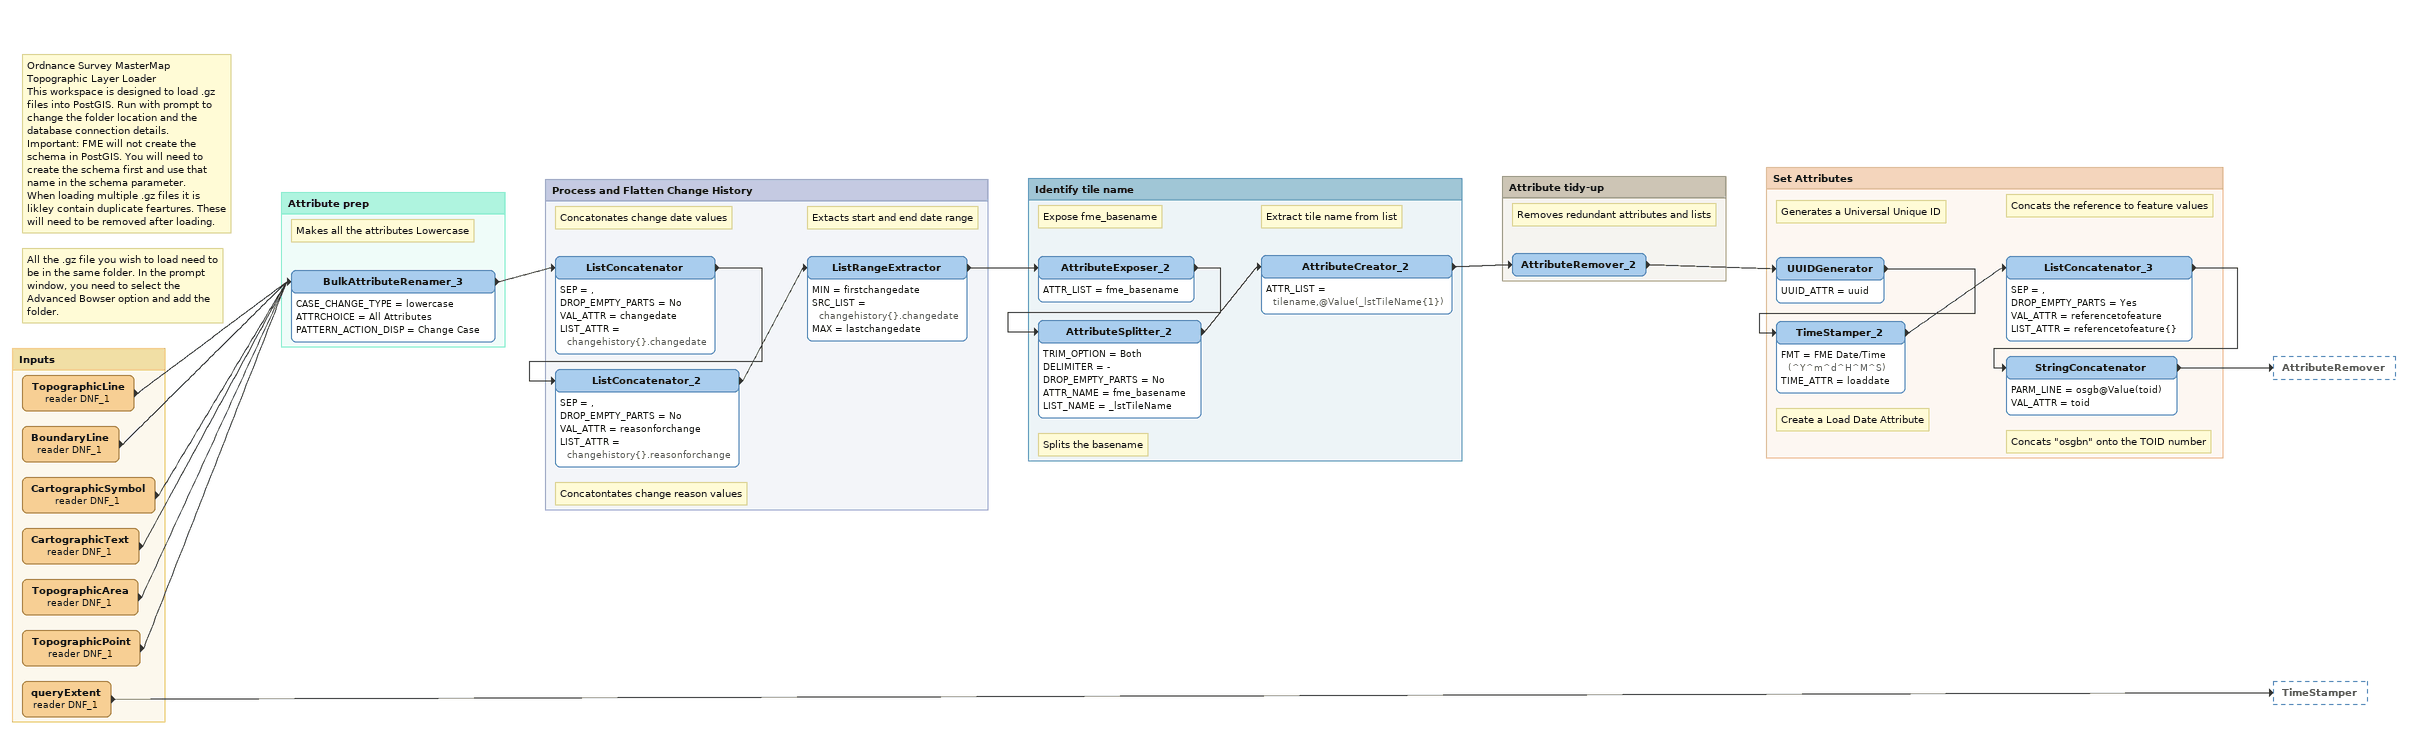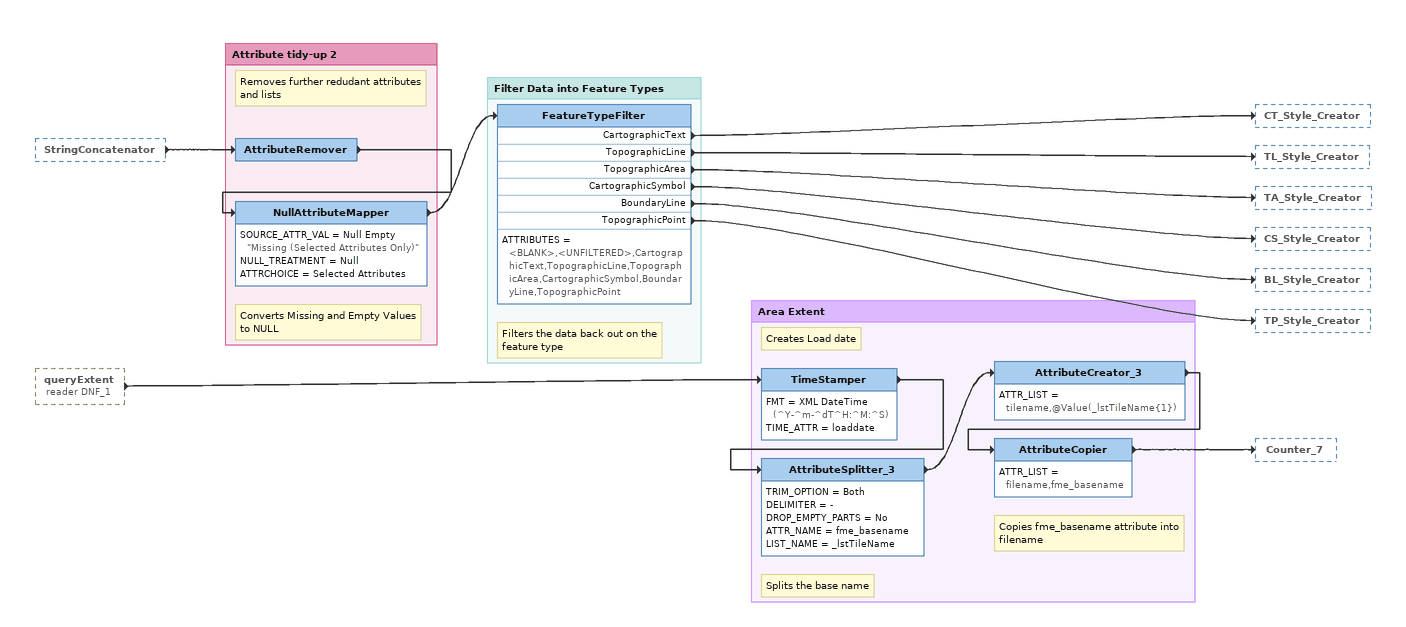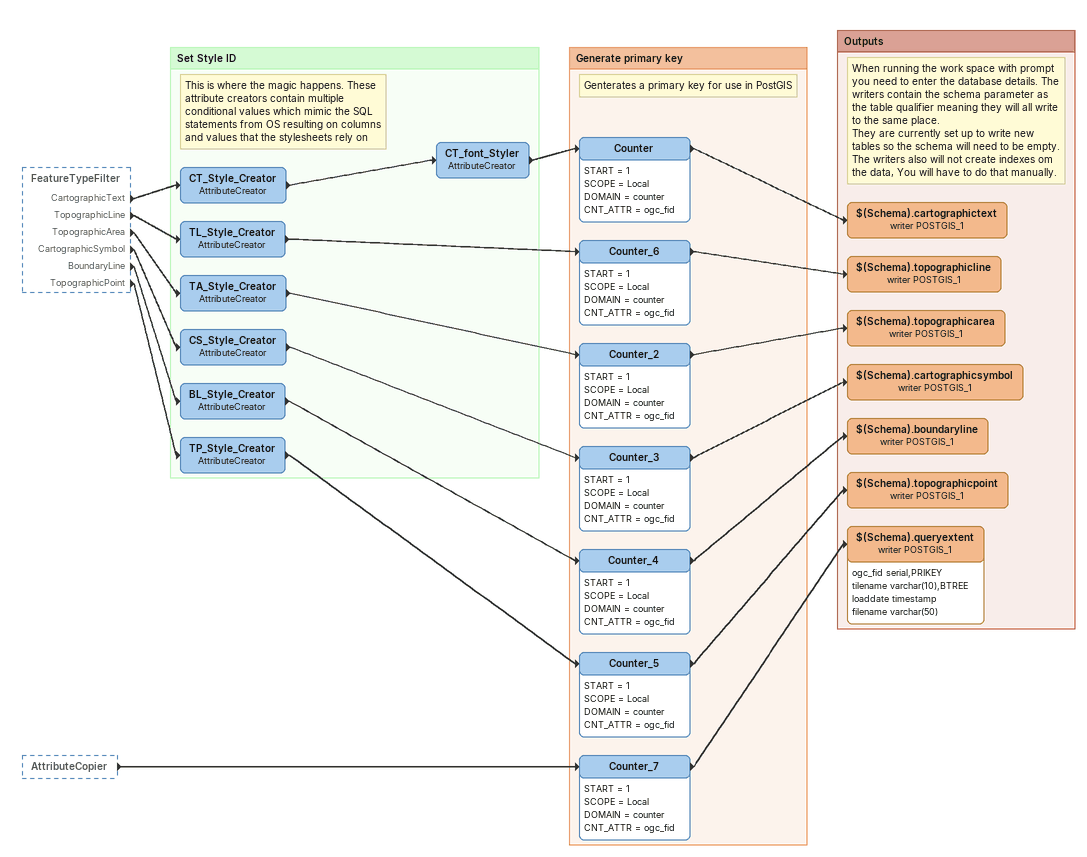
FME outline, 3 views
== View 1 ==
Note: Ordnance Survey MasterMap Topographic Layer Loader / This workspace is designed to load .gz files into PostGIS. Run with prompt to change the folder location and the database connection details. / Important: FME will not create the schema in PostGIS. You will need to create the schema first and use that name in the schema parameter. / When loading multiple .gz files it is likley contain duplicate feartures. These will need to be removed after loading.
Note: All the .gz file you wish to load need to be in the same folder. In the prompt window, you need to select the Advanced Bowser option and add the folder.

Bookmark: Inputs
TopographicLine (reader DNF_1)
    -> BulkAttributeRenamer_3
BoundaryLine (reader DNF_1)
    -> BulkAttributeRenamer_3
CartographicSymbol (reader DNF_1)
    -> BulkAttributeRenamer_3
CartographicText (reader DNF_1)
    -> BulkAttributeRenamer_3
TopographicArea (reader DNF_1)
    -> BulkAttributeRenamer_3
TopographicPoint (reader DNF_1)
    -> BulkAttributeRenamer_3
queryExtent (reader DNF_1)
    -> TimeStamper

Bookmark: Attribute prep
Note: Makes all the attributes Lowercase
BulkAttributeRenamer_3
    CASE_CHANGE_TYPE = lowercase
    ATTRCHOICE = All Attributes
    PATTERN_ACTION_DISP = Change Case
    -> ListConcatenator

Bookmark: Process and Flatten Change History
Note: Concatonates change date values
ListConcatenator
    SEP = ,
    DROP_EMPTY_PARTS = No
    VAL_ATTR = changedate
    LIST_ATTR = changehistory{}.changedate
    -> ListConcatenator_2
Note: Concatontates change reason values
ListConcatenator_2
    SEP = ,
    DROP_EMPTY_PARTS = No
    VAL_ATTR = reasonforchange
    LIST_ATTR = changehistory{}.reasonforchange
    -> ListRangeExtractor
Note: Extacts start and end date range
ListRangeExtractor
    MIN = firstchangedate
    SRC_LIST = changehistory{}.changedate
    MAX = lastchangedate
    -> AttributeExposer_2

Bookmark: Identify tile name
Note: Expose fme_basename
AttributeExposer_2
    ATTR_LIST = fme_basename
    -> AttributeSplitter_2
Note: Splits the basename
AttributeSplitter_2
    TRIM_OPTION = Both
    DELIMITER = -
    DROP_EMPTY_PARTS = No
    ATTR_NAME = fme_basename
    LIST_NAME = _lstTileName
    -> AttributeCreator_2
Note: Extract tile name from list
AttributeCreator_2
    ATTR_LIST = tilename,@Value(_lstTileName{1})
    -> AttributeRemover_2

Bookmark: Attribute tidy-up
Note: Removes redundant attributes and lists
AttributeRemover_2
    -> UUIDGenerator

Bookmark: Set Attributes
Note: Generates a Universal Unique ID
UUIDGenerator
    UUID_ATTR = uuid
    -> TimeStamper_2
Note: Create a Load Date Attribute
TimeStamper_2
    FMT = FME Date/Time (^Y^m^d^H^M^S)
    TIME_ATTR = loaddate
    -> ListConcatenator_3
Note: Concats the reference to feature values
ListConcatenator_3
    SEP = ,
    DROP_EMPTY_PARTS = Yes
    VAL_ATTR = referencetofeature
    LIST_ATTR = referencetofeature{}
    -> StringConcatenator
Note: Concats "osgbn" onto the TOID number
StringConcatenator
    PARM_LINE = osgb@Value(toid)
    VAL_ATTR = toid
    -> AttributeRemover

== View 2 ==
StringConcatenator [outside]
    -> AttributeRemover
queryExtent (reader DNF_1) [outside]
    -> TimeStamper

Bookmark: Attribute tidy-up 2
Note: Removes further redudant attributes and lists
AttributeRemover
    -> NullAttributeMapper
Note: Converts Missing and Empty Values to NULL
NullAttributeMapper
    SOURCE_ATTR_VAL = Null Empty "Missing (Selected Attributes Only)"
    NULL_TREATMENT = Null
    ATTRCHOICE = Selected Attributes
    -> FeatureTypeFilter

Bookmark: Filter Data into Feature Types
Note: Filters the data back out on the feature type
FeatureTypeFilter
    ATTRIBUTES = <BLANK>,<UNFILTERED>,CartographicText,TopographicLine,TopographicArea,CartographicSymbol,BoundaryLine,TopographicPoint
    CartographicText -> CT_Style_Creator
    TopographicLine -> TL_Style_Creator
    TopographicArea -> TA_Style_Creator
    CartographicSymbol -> CS_Style_Creator
    BoundaryLine -> BL_Style_Creator
    TopographicPoint -> TP_Style_Creator

Bookmark: Area Extent
Note: Creates Load date
TimeStamper
    FMT = XML DateTime (^Y-^m-^dT^H:^M:^S)
    TIME_ATTR = loaddate
    -> AttributeSplitter_3
Note: Splits the base name
AttributeSplitter_3
    TRIM_OPTION = Both
    DELIMITER = -
    DROP_EMPTY_PARTS = No
    ATTR_NAME = fme_basename
    LIST_NAME = _lstTileName
    -> AttributeCreator_3
AttributeCreator_3
    ATTR_LIST = tilename,@Value(_lstTileName{1})
    -> AttributeCopier
Note: Copies fme_basename attribute into filename
AttributeCopier
    ATTR_LIST = filename,fme_basename
    -> Counter_7

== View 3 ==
FeatureTypeFilter [outside]
    CartographicText -> CT_Style_Creator
    TopographicLine -> TL_Style_Creator
    TopographicArea -> TA_Style_Creator
    CartographicSymbol -> CS_Style_Creator
    BoundaryLine -> BL_Style_Creator
    TopographicPoint -> TP_Style_Creator
AttributeCopier [outside]
    -> Counter_7

Bookmark: Set Style ID
Note: This is where the magic happens. These attribute creators contain multiple conditional values which mimic the SQL statements from OS resulting on columns and values that the stylesheets rely on
CT_Style_Creator: AttributeCreator
    -> CT_font_Styler
CT_font_Styler: AttributeCreator
    -> Counter
TL_Style_Creator: AttributeCreator
    -> Counter_6
TA_Style_Creator: AttributeCreator
    -> Counter_2
CS_Style_Creator: AttributeCreator
    -> Counter_3
BL_Style_Creator: AttributeCreator
    -> Counter_4
TP_Style_Creator: AttributeCreator
    -> Counter_5

Bookmark: Generate primary key
Note: Genterates a primary key for use in PostGIS
Counter
    START = 1
    SCOPE = Local
    DOMAIN = counter
    CNT_ATTR = ogc_fid
    -> $(Schema).cartographictext (writer POSTGIS_1)
Counter_6
    START = 1
    SCOPE = Local
    DOMAIN = counter
    CNT_ATTR = ogc_fid
    -> $(Schema).topographicline (writer POSTGIS_1)
Counter_2
    START = 1
    SCOPE = Local
    DOMAIN = counter
    CNT_ATTR = ogc_fid
    -> $(Schema).topographicarea (writer POSTGIS_1)
Counter_3
    START = 1
    SCOPE = Local
    DOMAIN = counter
    CNT_ATTR = ogc_fid
    -> $(Schema).cartographicsymbol (writer POSTGIS_1)
Counter_4
    START = 1
    SCOPE = Local
    DOMAIN = counter
    CNT_ATTR = ogc_fid
    -> $(Schema).boundaryline (writer POSTGIS_1)
Counter_5
    START = 1
    SCOPE = Local
    DOMAIN = counter
    CNT_ATTR = ogc_fid
    -> $(Schema).topographicpoint (writer POSTGIS_1)
Counter_7
    START = 1
    SCOPE = Local
    DOMAIN = counter
    CNT_ATTR = ogc_fid
    -> $(Schema).queryextent (writer POSTGIS_1)

Bookmark: Outputs
Note: When running the work space with prompt you need to enter the database details. The writers contain the schema parameter as the table qualifier meaning they will all write to the same place. / They are currently set up to write new tables so the schema will need to be empty. The writers also will not create indexes om the data, You will have to do that manually.
$(Schema).cartographictext (writer POSTGIS_1)
$(Schema).topographicline (writer POSTGIS_1)
$(Schema).topographicarea (writer POSTGIS_1)
$(Schema).cartographicsymbol (writer POSTGIS_1)
$(Schema).boundaryline (writer POSTGIS_1)
$(Schema).topographicpoint (writer POSTGIS_1)
$(Schema).queryextent (writer POSTGIS_1)
    attributes: ogc_fid serial,PRIKEY, tilename varchar(10),BTREE, loaddate timestamp, filename varchar(50)
